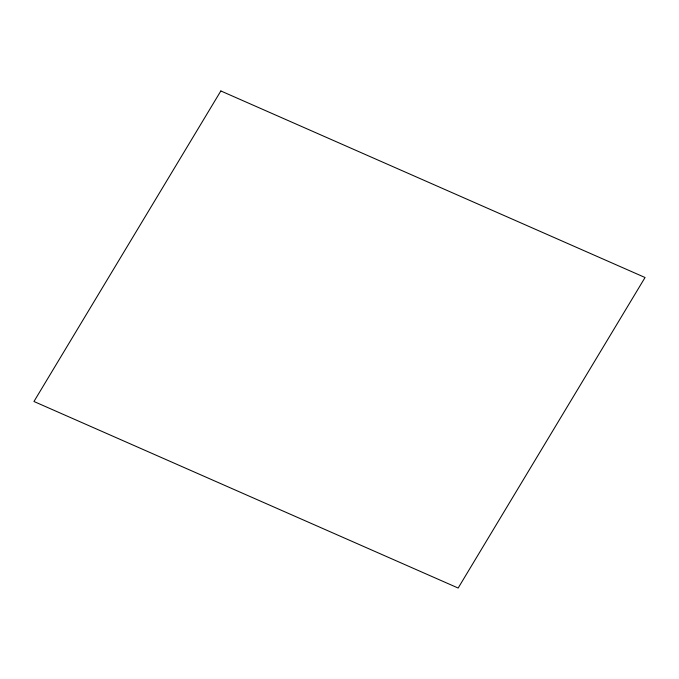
<?xml version="1.0" encoding="UTF-8"?>
<svg xmlns="http://www.w3.org/2000/svg" width="679" height="679" viewBox="0 0 679 679"><rect width="100%" height="100%" fill="white"/><g stroke="black" fill="none" stroke-linecap="round" stroke-linejoin="round"><path stroke-width="1.02" d="M220.845 90.961L33.95 401.493L458.155 588.039L645.05 277.507L220.845 90.961"/></g></svg>
